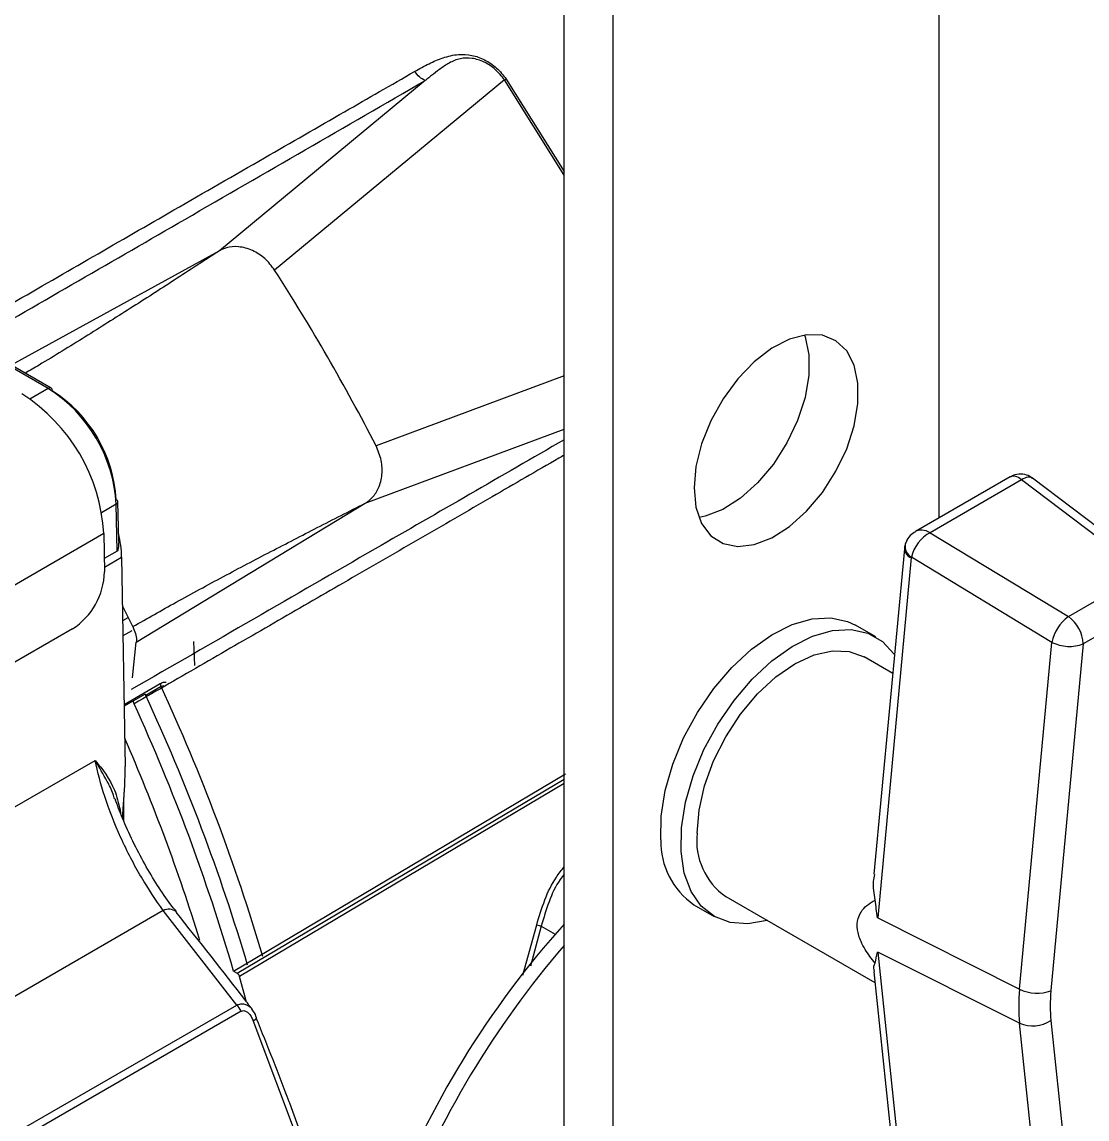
# Model space of a CAD drawing. Extents: x 7 to 135, y 3 to 97.
# Drawn here: x 99.184 to 102.07, y 76.159 to 79.132 of the extents above; entities that cross this region are included whole.
import ezdxf

# ---------------------------------------------------------------- set-up
doc = ezdxf.new("R2010")
doc.units = 0
doc.header["$MEASUREMENT"] = 0
doc.layers.add('OBJECT', color=7, linetype='CONTINUOUS')

msp = doc.modelspace()

# ---------------------------------------------------------------- linework, layer by layer
at = {"layer": 'OBJECT'}
for p, q in [((101.6701, 77.7888), (101.6701, 82.6871)), ((100.6533, 75.3971), (100.6533, 82.2536)), ((100.7862, 75.2971), (100.7862, 82.1769)), ((100.2767, 78.9734), (99.7195, 78.5124)), ((100.4919, 78.9751), (99.869, 78.4601)), ((100.6533, 78.7172), (100.4919, 78.9751)), ((100.4966, 78.9777), (100.6533, 78.7274)), ((99.2556, 78.1394), (98.5428, 78.5489)), ((99.2631, 78.1401), (98.5503, 78.5496)), ((99.7195, 78.5124), (99.1548, 78.2023)), ((100.6533, 78.1733), (100.144, 77.9838)), ((99.2556, 78.1394), (99.2058, 78.1106)), ((100.1145, 77.8282), (100.6533, 78.0285)), ((101.8621, 77.8996), (101.6055, 77.7515)), ((102.259, 77.6406), (101.9228, 77.8957)), ((101.8929, 77.8916), (101.6449, 77.7484)), ((102.2251, 77.6394), (101.8929, 77.8916)), ((99.4399, 77.8255), (99.4002, 77.8026)), ((99.4423, 77.6983), (99.4399, 77.8255)), ((99.4463, 77.7281), (99.4443, 77.8317)), ((99.494, 77.4521), (100.1145, 77.8282)), ((99.406, 77.7458), (98.0625, 76.9702)), ((99.406, 77.7458), (99.4078, 77.642)), ((101.6449, 77.7484), (102.0199, 77.5209)), ((99.4423, 77.6983), (99.4072, 77.678)), ((101.5753, 77.7047), (101.493, 76.823)), ((99.4076, 77.6549), (99.4543, 77.6819)), ((99.4543, 77.6819), (99.464, 77.1145)), ((101.5942, 77.6808), (101.5031, 76.7043)), ((101.9753, 77.451), (101.5945, 77.6821)), ((102.0199, 77.5209), (102.2251, 77.6394)), ((99.4849, 77.4937), (99.4566, 77.5498)), ((102.2654, 77.5653), (102.0602, 77.4468)), ((99.4572, 77.5104), (99.4718, 77.5188)), ((99.3212, 77.4879), (98.1544, 76.8144)), ((99.4816, 77.4828), (99.4579, 77.4691)), ((101.4977, 77.4659), (101.4425, 77.4978)), ((99.4838, 77.3548), (99.494, 77.4521)), ((99.6527, 77.3884), (99.6502, 77.4532)), ((101.8876, 76.5115), (101.9753, 77.451)), ((102.0602, 77.4468), (101.9725, 76.5073)), ((101.5438, 77.3671), (101.4664, 77.4118)), ((99.4611, 77.2829), (99.5591, 77.3394)), ((99.5611, 77.3313), (99.5198, 77.3075)), ((99.5688, 77.3337), (99.5611, 77.3313)), ((99.5184, 77.3111), (99.4612, 77.278)), ((99.4881, 77.2845), (99.4852, 77.2919)), ((98.5302, 76.6389), (99.3825, 77.1309)), ((99.7576, 76.5605), (100.6571, 77.0949)), ((99.7674, 76.5545), (100.6533, 77.0808)), ((100.6533, 77.0683), (99.7737, 76.5457)), ((99.45, 76.997), (99.4513, 76.9882)), ((101.005, 76.74), (101.0602, 76.7081)), ((101.0914, 76.7623), (101.4953, 76.5291)), ((99.5669, 76.7241), (98.7503, 76.2526)), ((99.7662, 76.4682), (99.5669, 76.7241)), ((101.5031, 76.7043), (101.8876, 76.5115)), ((100.5419, 76.5497), (100.5791, 76.6855)), ((100.5916, 76.6824), (100.5619, 76.574)), ((100.5916, 76.6824), (100.6293, 76.6607)), ((101.8876, 76.4193), (101.5031, 76.612)), ((101.5031, 76.612), (101.5942, 75.7407)), ((99.7576, 76.5605), (99.7674, 76.5545)), ((101.4922, 76.5585), (101.5754, 75.7639)), ((99.7922, 76.4796), (99.7737, 76.5457)), ((98.9798, 76.0142), (99.7662, 76.4682)), ((99.7782, 76.4514), (98.9986, 76.0014)), ((100.0214, 75.8653), (99.8105, 76.4264)), ((99.8209, 76.4338), (99.8209, 76.4336)), ((101.9753, 75.581), (101.8876, 76.4193)), ((101.9725, 76.4266), (102.0602, 75.5883)), ((100.0316, 75.8716), (99.9097, 76.2025))]:
    msp.add_line(p, q, dxfattribs=at)
at = {"layer": 'OBJECT', "flags": 128}
for points in [[(101.0054, 77.8696), (101.0107, 77.8173), (101.026, 77.7735), (101.0509, 77.7402), (101.084, 77.7189), (101.1239, 77.7107), (101.1686, 77.716), (101.2161, 77.7344), (101.2642, 77.7652), (101.3106, 77.8068), (101.3532, 77.8575), (101.3899, 77.9147), (101.419, 77.9758), (101.4393, 78.0379), (101.4496, 78.0982), (101.4496, 78.1538), (101.4393, 78.2022), (101.419, 78.241), (101.3899, 78.2684), (101.3532, 78.2832), (101.3106, 78.2847), (101.2642, 78.2728), (101.2161, 78.2481), (101.1686, 78.2116), (101.1239, 78.1652), (101.084, 78.111), (101.0509, 78.0515), (101.026, 77.9895), (101.0107, 77.9279), (101.0054, 77.8696)], [(101.3045, 78.2839), (101.3063, 78.2789), (101.3167, 78.2306), (101.3167, 78.175), (101.3063, 78.1147), (101.2861, 78.0525), (101.257, 77.9914), (101.2203, 77.9342), (101.1777, 77.8836), (101.1313, 77.8419), (101.0832, 77.8111), (101.0357, 77.7927), (101.0189, 77.7892)], [(100.9152, 76.916), (100.9163, 76.9806), (100.9273, 77.0498), (100.9478, 77.1211), (100.9773, 77.1924), (101.0146, 77.2613), (101.0586, 77.3257), (101.108, 77.3833), (101.1611, 77.4325), (101.2162, 77.4716), (101.2715, 77.4994), (101.3253, 77.515), (101.3759, 77.5178), (101.4215, 77.5078), (101.4425, 77.4978)], [(100.9703, 76.8841), (100.9714, 76.9488), (100.9825, 77.0179), (101.003, 77.0893), (101.0324, 77.1606), (101.0697, 77.2295), (101.1138, 77.2938), (101.1632, 77.3515), (101.2162, 77.4007), (101.2713, 77.4398), (101.3267, 77.4676), (101.3805, 77.4831), (101.431, 77.4859), (101.4767, 77.4759), (101.516, 77.4534), (101.5477, 77.4191), (101.5485, 77.4179)], [(101.0138, 76.934), (101.0189, 76.9966), (101.0339, 77.0628), (101.0584, 77.1299), (101.0914, 77.1953), (101.1316, 77.2566), (101.1774, 77.3114), (101.2272, 77.3575), (101.2789, 77.3932), (101.3307, 77.4172), (101.3804, 77.4285), (101.4262, 77.4267), (101.4664, 77.4118)], [(99.45, 76.997), (99.4484, 76.9956), (99.4484, 76.9955)], [(101.2041, 76.6972), (101.204, 76.6972), (101.1516, 76.688), (101.1033, 76.6916), (101.0606, 76.7079), (101.025, 76.7364), (100.9975, 76.7762), (100.9791, 76.826), (100.9703, 76.8841)]]:
    msp.add_lwpolyline(points, dxfattribs=at)
at = {"layer": 'OBJECT'}
for centre, radius, start, end in [((94.7833, 75.2063), 6.0375, 27.38935, 32.61065), ((99.26, 78.1332), 0.00755, 65.7463, 125.5811), ((99.0398, 77.8017), 0.4007, 3.4111, 57.4239), ((99.2589, 78.134), 0.00742, 353.8523, 55.1217), ((99.0629, 77.815), 0.3776, 3.4111, 57.4239), ((98.9246, 77.7179), 0.4822, 3.311, 57.431), ((99.437, 77.8308), 0.00729, 6.9474, 67.0112), ((99.4372, 77.8321), 0.00709, 292.2598, 356.5274), ((99.1505, 77.6748), 0.3039, 1.342, 13.542), ((101.6105, 77.7113), 0.0333, 170.2734, 241.1635), ((101.6029, 77.7071), 0.0277, 185.0397, 251.8121), ((99.219, 77.6467), 0.1889, 302.7514, 358.5613), ((102.0864, 77.4293), 0.1133, 126.0125, 168.9544), ((101.9632, 77.4421), 0.0971, 2.8011, 54.3108), ((102.0226, 77.548), 0.1079, 243.9605, 290.3639), ((99.5797, 77.3403), 0.0207, 182.2969, 205.6613), ((94.7002, 75.0796), 5.3571, 16.4904, 24.8556), ((99.5414, 77.3175), 0.0238, 195.5588, 204.8657), ((94.6589, 75.0557), 5.3571, 16.4904, 24.8556), ((94.6343, 75.0656), 5.337, 16.2665, 24.5682), ((94.7068, 75.1113), 5.1907, 17.169, 23.6199), ((101.1234, 76.9114), 0.2082, 178.7344, 235.3792), ((101.1975, 76.9137), 0.1849, 173.7012, 234.9867), ((99.5823, 76.696), 0.032, 50.707, 118.7244), ((102.5462, 74.991), 2.542, 138.127, 158.8102), ((100.673, 77.0362), 0.3631, 255.0131, 257.04), ((102.5801, 74.9714), 2.542, 139.2863, 158.8102), ((101.9349, 76.6084), 0.1079, 243.9605, 290.3639), ((99.7328, 76.4319), 0.0494, 23.3633, 47.4017), ((99.8036, 76.4475), 0.0222, 288.1921, 321.1396), ((101.9233, 76.5005), 0.0888, 246.2471, 303.6029)]:
    msp.add_arc(centre, radius, start, end, dxfattribs=at)
for centre, major_axis, ratio, start_param, end_param in [((101.889, 77.843), (-0.0254, 0.0574), 0.506157, 5.464946, 6.337529), ((101.889, 77.843), (0.0325, 0.0537), 0.485137, 6.232531, 7.0867), ((101.6411, 77.6998), (0.0386, 0.0495), 0.561473, 0.865163, 2.317103), ((101.6411, 77.6998), (-0.0384, 0.0497), 0.6374, 5.324613, 6.199339), ((101.5999, 77.678), (-0.00344, 0.00667), 0.68298, 0.611579, 0.817703), ((102.2364, 76.6703), (0.2476, 0.4349), 0.57231, 2.240471, 2.466809), ((102.2806, 76.6448), (0.2198, 0.3789), 0.577378, 2.245415, 2.471753)]:
    msp.add_ellipse(centre, major_axis=major_axis, ratio=ratio, start_param=start_param, end_param=end_param, dxfattribs=at)
for points, knots in [([(100.2482, 78.9982), (100.2611, 79.0054), (100.2858, 79.0192), (100.3249, 79.0362), (100.3637, 79.0457), (100.4028, 79.0437), (100.4386, 79.0309), (100.4716, 79.0089), (100.4882, 78.9881), (100.4966, 78.9777)], [0, 0, 0, 0, 0.1751547, 0.3359533, 0.4997358, 0.628069, 0.7499369, 0.8750488, 1, 1, 1, 1]), ([(100.4919, 78.9751), (100.4841, 78.9848), (100.4685, 79.0044), (100.4372, 79.0249), (100.4037, 79.0356), (100.37, 79.0344), (100.341, 79.0217), (100.3165, 79.0044), (100.2978, 78.9901), (100.2849, 78.9799), (100.2793, 78.9754), (100.2768, 78.9734)], [0, 0, 0, 0, 0.1230669, 0.2465853, 0.3690532, 0.4915375, 0.630311, 0.7724632, 0.8994107, 0.9556654, 1, 1, 1, 1]), ([(99.0106, 78.2852), (99.0593, 78.3133), (99.1818, 78.384), (99.377, 78.4966), (99.6053, 78.6282), (99.8325, 78.759), (100.0498, 78.884), (100.185, 78.9619), (100.2482, 78.9982)], [0, 0, 0, 0, 0.116641, 0.293315, 0.469979, 0.668309, 0.844982, 1, 1, 1, 1]), ([(100.2768, 78.9734), (100.2716, 78.9763), (100.2613, 78.9821), (100.2526, 78.9928), (100.2482, 78.9982)], [0, 0, 0, 0, 0.500003, 1, 1, 1, 1]), ([(99.0478, 78.2638), (99.241, 78.3754), (99.6551, 78.6145), (100.0605, 78.8485), (100.2767, 78.9734)], [0, 0, 0, 0, 0.466538, 1, 1, 1, 1]), ([(100.4919, 78.9751), (100.4926, 78.9755), (100.4941, 78.9763), (100.4957, 78.9772), (100.4966, 78.9777)], [0, 0, 0, 0, 0.499996, 1, 1, 1, 1]), ([(99.869, 78.4601), (99.8605, 78.471), (99.8437, 78.4927), (99.8087, 78.515), (99.772, 78.5251), (99.7411, 78.5226), (99.7255, 78.5152), (99.7195, 78.5124)], [0, 0, 0, 0, 0.217936, 0.435233, 0.661573, 0.868603, 1, 1, 1, 1]), ([(99.7195, 78.5124), (99.6787, 78.4858), (99.5987, 78.4336), (99.4774, 78.3555), (99.3553, 78.2787), (99.2603, 78.22), (99.2055, 78.1878), (99.1929, 78.1804)], [0, 0, 0, 0, 0.23577, 0.463272, 0.696516, 0.930195, 1, 1, 1, 1]), ([(100.6533, 77.9999), (100.4831, 77.9017), (100.0966, 77.6786), (99.7016, 77.4506), (99.4805, 77.323)], [0, 0, 0, 0, 0.440198, 1, 1, 1, 1]), ([(100.1145, 77.8282), (100.1171, 77.8298), (100.1239, 77.8341), (100.1373, 77.8465), (100.1527, 77.8696), (100.1613, 77.905), (100.1596, 77.9454), (100.1493, 77.9707), (100.144, 77.9838)], [0, 0, 0, 0, 0.061294, 0.157977, 0.353025, 0.568965, 0.7756, 1, 1, 1, 1]), ([(100.6533, 77.9583), (100.6485, 77.9556), (100.5837, 77.918), (100.4516, 77.8415), (100.257, 77.7289), (100.0598, 77.6148), (99.8667, 77.5032), (99.6779, 77.3941), (99.5514, 77.3211), (99.4881, 77.2845)], [0, 0, 0, 0, 0.0125323, 0.1693585, 0.3430972, 0.5168363, 0.6778911, 0.8389456, 1, 1, 1, 1]), ([(101.9225, 77.8951), (101.9201, 77.897), (101.9127, 77.9033), (101.8959, 77.9076), (101.877, 77.9069), (101.8664, 77.9014), (101.8622, 77.8992)], [0, 0, 0, 0, 0.143236, 0.448683, 0.782447, 1, 1, 1, 1]), ([(99.4849, 77.4937), (99.5238, 77.5159), (99.6052, 77.5622), (99.73, 77.6298), (99.8576, 77.697), (99.9858, 77.763), (100.0711, 77.8062), (100.1145, 77.8282)], [0, 0, 0, 0, 0.187144, 0.391348, 0.595125, 0.793954, 1, 1, 1, 1]), ([(101.6055, 77.7511), (101.6005, 77.7478), (101.5898, 77.7406), (101.5814, 77.7275), (101.5784, 77.7189), (101.5777, 77.7169)], [0, 0, 0, 0, 0.394727, 0.855211, 1, 1, 1, 1]), ([(99.4462, 77.7281), (99.4462, 77.7265), (99.4464, 77.7221), (99.4461, 77.7158), (99.4456, 77.71), (99.4451, 77.706), (99.4445, 77.7033), (99.444, 77.7013), (99.4435, 77.6998), (99.443, 77.6989), (99.4426, 77.6985), (99.4424, 77.6983), (99.4423, 77.6983)], [0, 0, 0, 0, 0.16299, 0.43619, 0.620767, 0.745238, 0.829493, 0.887082, 0.946232, 0.970038, 0.989576, 1, 1, 1, 1]), ([(101.5777, 77.7169), (101.5774, 77.7158), (101.5762, 77.7118), (101.5757, 77.7077), (101.5753, 77.7047)], [0, 0, 0, 0, 0.262792, 1, 1, 1, 1]), ([(99.4849, 77.4937), (99.4875, 77.4876), (99.4928, 77.4753), (99.4946, 77.461), (99.4942, 77.4539), (99.494, 77.4521)], [0, 0, 0, 0, 0.425022, 0.850044, 1, 1, 1, 1]), ([(99.5591, 77.3394), (99.5628, 77.3412), (99.5686, 77.3441), (99.5735, 77.3433), (99.5753, 77.343)], [0, 0, 0, 0, 0.637382, 1, 1, 1, 1]), ([(99.3825, 77.1309), (99.3826, 77.1308), (99.4026, 77.1071), (99.4327, 77.0697), (99.4457, 77.0154), (99.45, 76.997)], [0, 0, 0, 0, 0.0033457, 0.6628454, 1, 1, 1, 1]), ([(99.5669, 76.7241), (99.5469, 76.7532), (99.5062, 76.8123), (99.4503, 76.9221), (99.405, 77.0348), (99.3899, 77.0992), (99.3825, 77.1309)], [0, 0, 0, 0, 0.2437889, 0.4949006, 0.751327, 1, 1, 1, 1]), ([(99.4353, 77.0267), (99.434, 77.0312), (99.4289, 77.0489), (99.4106, 77.084), (99.3938, 77.1131), (99.3826, 77.1308), (99.3825, 77.1309)], [0, 0, 0, 0, 0.106162, 0.417591, 0.99537, 1, 1, 1, 1]), ([(99.4571, 76.9736), (99.4574, 76.9778), (99.4598, 77.0165), (99.4635, 77.0642), (99.4639, 77.1061), (99.464, 77.1145)], [0, 0, 0, 0, 0.090453, 0.818036, 1, 1, 1, 1]), ([(99.4607, 76.9656), (99.4602, 76.9863), (99.4594, 77.0149), (99.4614, 77.0417), (99.462, 77.049)], [0, 0, 0, 0, 0.7261468, 1, 1, 1, 1]), ([(99.6027, 76.7214), (99.5977, 76.7275), (99.5806, 76.7485), (99.5513, 76.7921), (99.5165, 76.85), (99.4844, 76.9117), (99.457, 76.9717), (99.4429, 77.0098), (99.4364, 77.0272)], [0, 0, 0, 0, 0.0782854, 0.2691671, 0.4602867, 0.6503758, 0.8396938, 1, 1, 1, 1]), ([(100.5791, 76.6855), (100.5858, 76.7083), (100.5993, 76.7539), (100.6254, 76.8077), (100.6461, 76.8337), (100.6533, 76.8428)], [0, 0, 0, 0, 0.394095, 0.789354, 1, 1, 1, 1]), ([(100.6533, 76.823), (100.6496, 76.8182), (100.6329, 76.7968), (100.6109, 76.7489), (100.598, 76.7045), (100.5916, 76.6824)], [0, 0, 0, 0, 0.124967, 0.563025, 1, 1, 1, 1]), ([(101.4964, 76.753), (101.4932, 76.77), (101.4888, 76.7933), (101.4942, 76.8161), (101.4957, 76.8224)], [0, 0, 0, 0, 0.7246214, 1, 1, 1, 1]), ([(101.4964, 76.582), (101.4868, 76.5941), (101.4719, 76.6127), (101.4555, 76.6436), (101.4463, 76.6729), (101.4481, 76.7005), (101.4616, 76.7299), (101.4804, 76.7448), (101.4957, 76.7527), (101.4964, 76.753)], [0, 0, 0, 0, 0.190457, 0.293194, 0.446601, 0.600717, 0.707922, 0.98553, 1, 1, 1, 1]), ([(101.5031, 76.7043), (101.503, 76.7045), (101.5002, 76.7205), (101.4983, 76.7369), (101.4964, 76.753)], [0, 0, 0, 0, 0.017276, 1, 1, 1, 1]), ([(99.8081, 76.457), (99.8023, 76.4646), (99.7351, 76.5529), (99.6654, 76.6404), (99.6018, 76.7202)], [0, 0, 0, 0, 0.086647, 1, 1, 1, 1]), ([(101.4964, 76.582), (101.4983, 76.5916), (101.5002, 76.6015), (101.503, 76.6119), (101.5031, 76.612)], [0, 0, 0, 0, 0.982724, 1, 1, 1, 1]), ([(101.4945, 76.5589), (101.4931, 76.5657), (101.4913, 76.5741), (101.4956, 76.5807), (101.4964, 76.582)], [0, 0, 0, 0, 0.8061643, 1, 1, 1, 1]), ([(99.7674, 76.5545), (99.7678, 76.5542), (99.7685, 76.5537), (99.7697, 76.5526), (99.7707, 76.5514), (99.7717, 76.5501), (99.7725, 76.5486), (99.7732, 76.5472), (99.7735, 76.5462), (99.7737, 76.5457)], [0, 0, 0, 0, 0.143842, 0.287685, 0.431527, 0.575369, 0.719212, 0.85775, 1, 1, 1, 1]), ([(99.7662, 76.4682), (99.7672, 76.4686), (99.77, 76.4698), (99.7747, 76.471), (99.78, 76.4716), (99.785, 76.4713), (99.7902, 76.4702), (99.7956, 76.468), (99.8015, 76.464), (99.8057, 76.4603), (99.8076, 76.4573), (99.8079, 76.4569)], [0, 0, 0, 0, 0.062665, 0.178754, 0.297048, 0.401205, 0.506868, 0.644391, 0.784938, 0.969055, 1, 1, 1, 1]), ([(99.7782, 76.4514), (99.7786, 76.4517), (99.7807, 76.4528), (99.7849, 76.4535), (99.7911, 76.452), (99.7983, 76.447), (99.8053, 76.4381), (99.8088, 76.4302), (99.8105, 76.4264)], [0, 0, 0, 0, 0.03751, 0.176038, 0.303573, 0.484244, 0.750671, 1, 1, 1, 1]), ([(99.8199, 76.4334), (99.8179, 76.4397), (99.815, 76.4483), (99.8091, 76.4548), (99.8076, 76.4565)], [0, 0, 0, 0, 0.73319, 1, 1, 1, 1]), ([(99.9097, 76.2025), (99.9093, 76.2036), (99.8808, 76.2812), (99.8497, 76.3576), (99.819, 76.4329)], [0, 0, 0, 0, 0.014285, 1, 1, 1, 1])]:
    msp.add_open_spline(points, degree=3, knots=knots, dxfattribs=at)

doc.saveas('drawing.dxf')
